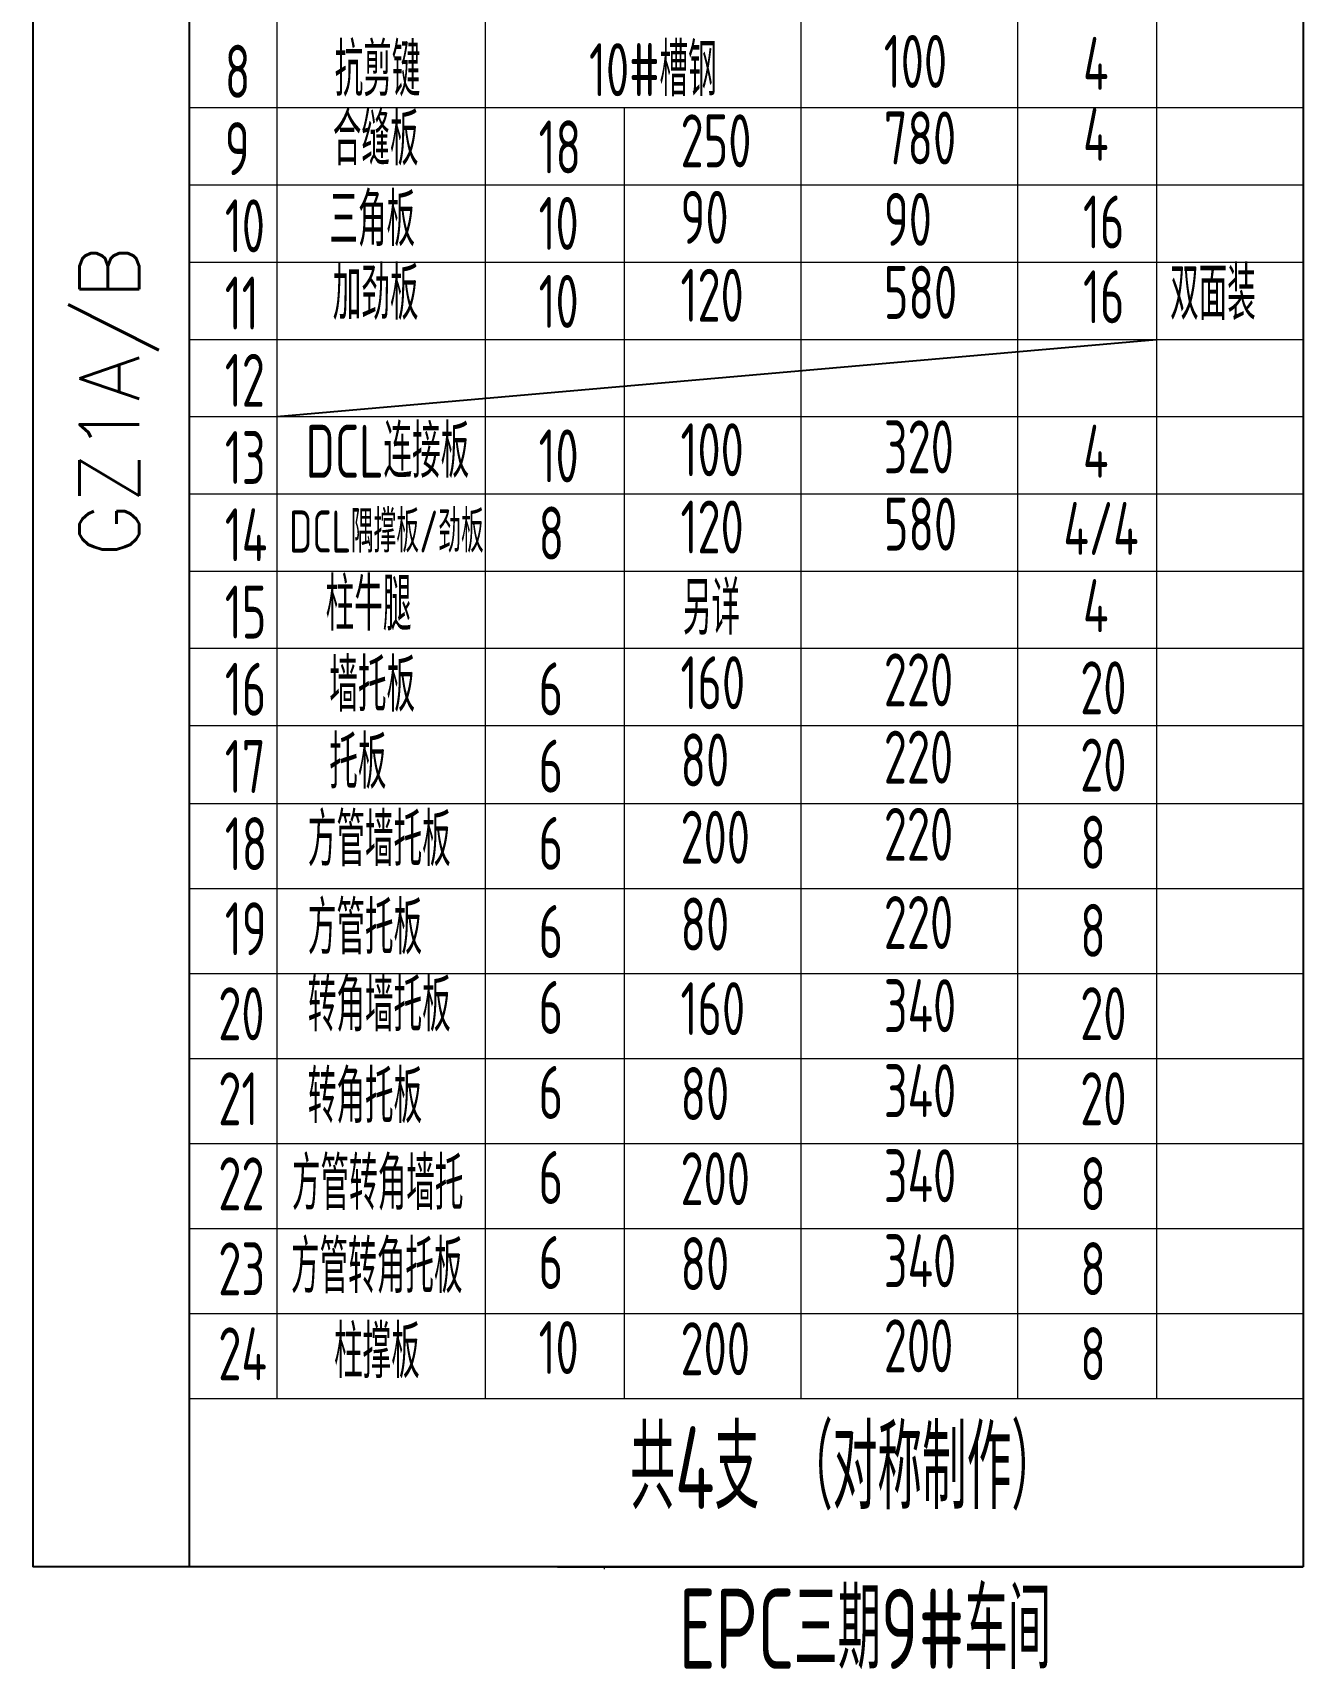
# Model space of a CAD drawing. Header units: millimetres. Extents: x 2451220 to 4527627, y -5186613 to -1639140.
# Drawn here: x 2495059 to 2499592, y -1710703 to -1704867 of the extents above; entities that cross this region are included whole.
import ezdxf

# ---------------------------------------------------------------- set-up
doc = ezdxf.new("R2010")
doc.units = ezdxf.units.MM
doc.header["$LTSCALE"] = 1000
doc.linetypes.add('CENTER', pattern=[50.8, 31.75, -6.35, 6.35, -6.35])
doc.layers.add('轴线层', color=1, linetype='CENTER', lineweight=15)
doc.layers.add('钢架', color=7, linetype='Continuous', lineweight=25)
doc.styles.add('hz', font='gbenor.shx', dxfattribs={"width": 0.75, "height": 100, "bigfont": 'gbcbig.shx'})
doc.styles.get("Standard").update_dxf_attribs({"font": 'txt', "bigfont": 'gbcbig.shx'})

msp = doc.modelspace()

# ---------------------------------------------------------------- linework, layer by layer
at = {"color": 1}
for p, q in [((2495058.8, -1702289.8), (2495058.8, -1710337.6)), ((2495617.8, -1710337.6), (2495617.8, -1702930.5))]:
    msp.add_line(p, q, dxfattribs=at)
for p, q in [((2499592, -1702289.8), (2499592, -1710337.6)), ((2495929.8, -1706235.7), (2499068, -1705960.2)), ((2496930.8, -1710337.6), (2499592, -1710337.6))]:
    msp.add_line(p, q)
at = {"lineweight": -3}
msp.add_line((2499592, -1710337.6), (2495058.8, -1710337.6), dxfattribs=at)
at = {"layer": '钢架', "lineweight": 13}
for p, q in [((2495929.8, -1702289.8), (2495929.8, -1709737.8)), ((2496673.4, -1702289.8), (2496673.4, -1707943.7)), ((2497798.8, -1702289.8), (2497798.8, -1708221.8)), ((2498572.8, -1702289.8), (2498572.8, -1709737.8)), ((2499068, -1702289.8), (2499068, -1709737.8)), ((2495617.8, -1705133.9), (2499592, -1705133.9)), ((2497169.3, -1705133.9), (2497169.3, -1705684.8)), ((2495617.8, -1705409.4), (2499592, -1705409.4)), ((2495617.8, -1705684.8), (2499592, -1705684.8)), ((2495617.8, -1705684.8), (2499592, -1705684.8)), ((2495617.8, -1705684.8), (2499592, -1705684.8)), ((2495617.8, -1705684.8), (2499592, -1705684.8)), ((2497169.3, -1705684.8), (2497169.3, -1707888.5)), ((2497169.3, -1705684.8), (2497169.3, -1709737.8)), ((2495617.8, -1705960.2), (2499592, -1705960.2)), ((2495617.8, -1705960.2), (2499592, -1705960.2)), ((2495617.8, -1706235.7), (2499592, -1706235.7)), ((2495617.8, -1706235.7), (2499592, -1706235.7)), ((2495617.8, -1706235.7), (2499592, -1706235.7)), ((2495617.8, -1706235.7), (2499592, -1706235.7)), ((2497169.3, -1706463.5), (2497169.3, -1706485.6)), ((2495617.8, -1706511.1), (2499592, -1706511.1)), ((2495617.8, -1706511.1), (2499592, -1706511.1)), ((2495617.8, -1706786.5), (2499592, -1706786.5)), ((2495617.8, -1706786.5), (2499592, -1706786.5)), ((2495617.8, -1706786.5), (2499592, -1706786.5)), ((2495617.8, -1706786.5), (2499592, -1706786.5)), ((2495617.8, -1707061.9), (2499592, -1707061.9)), ((2495617.8, -1707061.9), (2499592, -1707061.9)), ((2495617.8, -1707061.9), (2499592, -1707061.9)), ((2495617.8, -1707061.9), (2499592, -1707061.9)), ((2495617.8, -1707337.4), (2499592, -1707337.4)), ((2495617.8, -1707337.4), (2499592, -1707337.4)), ((2495617.8, -1707337.4), (2499592, -1707337.4)), ((2495617.8, -1707337.4), (2499592, -1707337.4)), ((2495617.8, -1707615.4), (2499592, -1707615.4)), ((2495617.8, -1707918.6), (2499592, -1707918.6)), ((2495617.8, -1707918.6), (2499592, -1707918.6)), ((2495617.8, -1707918.6), (2499592, -1707918.6)), ((2495617.8, -1707918.6), (2499592, -1707918.6)), ((2495617.8, -1707918.6), (2499592, -1707918.6)), ((2496673.4, -1707943.7), (2496673.4, -1709737.8)), ((2495617.8, -1708221.8), (2499592, -1708221.8)), ((2497798.8, -1708214.5), (2497798.8, -1709737.8)), ((2497798.8, -1708221.8), (2497798.8, -1709737.8)), ((2495617.8, -1708525), (2499592, -1708525)), ((2497798.8, -1708517.7), (2497798.8, -1709737.8)), ((2495617.8, -1708828.2), (2499592, -1708828.2)), ((2495617.8, -1708828.2), (2499592, -1708828.2)), ((2497798.8, -1708820.8), (2497798.8, -1709129.5)), ((2497798.8, -1708828.2), (2497798.8, -1709455.7)), ((2495617.8, -1709131.4), (2499592, -1709131.4)), ((2497798.8, -1709124), (2497798.8, -1709432.7)), ((2497798.8, -1709348.7), (2497798.8, -1709357.4)), ((2495617.8, -1709434.6), (2499592, -1709434.6)), ((2497798.8, -1709427.2), (2497798.8, -1709735.9)), ((2497798.8, -1709651.9), (2497798.8, -1709660.6)), ((2495617.8, -1709737.8), (2499592, -1709737.8)), ((2497098, -1710337.6), (2497098, -1710346.3))]:
    msp.add_line(p, q, dxfattribs=at)

# ---------------------------------------------------------------- texts
at = {"layer": '轴线层', "color": 4, "linetype": 'ByBlock', "insert": (2495225.8, -1706736.9), "char_height": 212.47, "attachment_point": 1, "rotation": 90}
msp.add_mtext_dynamic_manual_height_columns('GZ1A/B', width=1139.904, gutter_width=12.5, heights=[0], dxfattribs=at).dxf.set("width", 1245.869)
at = {"layer": '钢架', "lineweight": 13, "attachment_point": 1, "style": 'hz'}
for s, insert, char_height, width in [('抗剪键', (2496136.3, -1704904), 188.86, 774.007), ('\\pi400,t600;    10#槽钢', (2496336.5, -1704904.3), 188.863, 1172.138), ('\\pi400,t600;    100', (2497388.2, -1704874.8), 188.863, 1172.138), ('\\pi400,t600;    4', (2498099.1, -1704882), 188.863, 1172.138), ('8', (2495744.3, -1704910.2), 188.9, 774.007), ('9', (2495744.3, -1705185.6), 188.9, 774.007), ('合缝板', (2496129.4, -1705151), 188.86, 774.007), ('\\pi400,t600;    18', (2496156.5, -1705179.7), 188.863, 1172.138), ('\\pi400,t600;    250', (2496662.9, -1705157.9), 188.863, 1172.138), ('\\pi400,t600;    780', (2497388.2, -1705147.6), 188.863, 1172.138), ('\\pi400,t600;    4', (2498099.1, -1705134.8), 188.863, 1172.138), (' 三角板', (2496040.3, -1705439.3), 188.86, 774.007), ('10', (2495744.3, -1705461.1), 188.86, 774.007), ('\\pi400,t600;    10', (2496156.5, -1705452.5), 188.863, 1172.138), ('\\pi400,t600;    90', (2496662.9, -1705430.7), 188.863, 1172.138), ('\\pi400,t600;    90', (2497388.2, -1705437.9), 188.863, 1172.138), ('\\pi400,t600;   16', (2498175.5, -1705447.2), 188.863, 1172.138), ('加劲板', (2496129.4, -1705701.9), 188.86, 774.007), ('\\pi400,t600;    120', (2496662.9, -1705708.7), 188.863, 1172.138), ('\\pi400,t600;    580', (2497388.2, -1705698.4), 188.863, 1172.138), ('双面装', (2499117, -1705701.9), 188.86, 774.007), ('11', (2495744.3, -1705736.5), 188.86, 774.007), ('\\pi400,t600;    10', (2496156.5, -1705730.6), 188.863, 1172.138), ('\\pi400,t600;    16', (2498098.9, -1705714.1), 188.863, 1172.138), ('12', (2495744.3, -1706011.9), 188.86, 774.007), ('13', (2495744.3, -1706287.4), 188.86, 774.007), ('DCL连接板', (2496032.7, -1706265), 188.86, 774.007), ('\\pi400,t600;    10', (2496156.5, -1706281.4), 188.863, 1172.138), ('\\pi400,t600;    100', (2496662.9, -1706259.6), 188.863, 1172.138), ('\\pi400,t600;    320', (2497388.2, -1706249.3), 188.863, 1172.138), ('\\pi400,t600;    4', (2498098.9, -1706264.9), 188.863, 1172.138), ('\\pi400,t600;    580', (2497388.2, -1706524.7), 188.863, 1172.138), ('14', (2495744.3, -1706562.8), 188.86, 774.007), ('DCL隅撑板/劲板', (2495973.7, -1706570.5), 150, 774.007), ('\\pi400,t600;    8', (2496156.5, -1706556.8), 188.863, 1172.138), ('\\pi400,t600;    120', (2496662.9, -1706535), 188.863, 1172.138), ('\\pi400,t600;    4/4', (2498028.9, -1706540.3), 188.863, 1172.138), (' 柱牛腿', (2496027.2, -1706810.2), 188.86, 774.007), (' 另详', (2497301.6, -1706824.3), 188.86, 774.007), ('\\pi400,t600;    4', (2498098.9, -1706815.8), 188.863, 1172.138), ('15', (2495744.3, -1706838.2), 188.86, 774.007), ('16', (2495744.3, -1707113.6), 188.86, 774.007), (' 墙托板', (2496040.3, -1707099), 188.86, 774.007), ('\\pi400,t600;    6', (2496156.5, -1707112.3), 188.863, 1172.138), ('\\pi400,t600;    160', (2496662.9, -1707090.4), 188.863, 1172.138), ('\\pi400,t600;    220', (2497388.2, -1707080.1), 188.863, 1172.138), ('\\pi400,t600;  20', (2498242.6, -1707108.5), 188.863, 1172.138), ('17', (2495744.3, -1707389.1), 188.86, 774.007), (' 托板', (2496040.3, -1707374.4), 188.86, 774.007), ('\\pi400,t600;    6', (2496156.5, -1707387.7), 188.863, 1172.138), ('\\pi400,t600;    80', (2496662.9, -1707365.9), 188.863, 1172.138), ('\\pi400,t600;    220', (2497388.2, -1707355.6), 188.863, 1172.138), ('\\pi400,t600;  20', (2498242.6, -1707383.9), 188.863, 1172.138), ('方管墙托板', (2496040.3, -1707649.9), 188.86, 774.007), ('\\pi400,t600;    220', (2497388.2, -1707631), 188.863, 1172.138), ('18', (2495744.3, -1707664.5), 188.86, 774.007), ('\\pi400,t600;    6', (2496156.5, -1707663.1), 188.863, 1172.138), ('\\pi400,t600;    200', (2496662.9, -1707641.3), 188.863, 1172.138), ('\\pi400,t600;  8', (2498242.6, -1707659.4), 188.863, 1172.138), ('19', (2495744.3, -1707967.7), 188.86, 774.007), ('方管托板', (2496040.3, -1707964.4), 188.86, 774.007), ('\\pi400,t600;    6', (2496156.5, -1707977.6), 188.863, 1172.138), ('\\pi400,t600;    80', (2496662.9, -1707951.2), 188.863, 1172.138), ('\\pi400,t600;    220', (2497388.2, -1707945.5), 188.863, 1172.138), ('\\pi400,t600;  8', (2498242.6, -1707973.8), 188.863, 1172.138), ('转角墙托板', (2496040.3, -1708239.8), 188.86, 774.007), ('20', (2495720.9, -1708270.9), 188.86, 774.007), ('\\pi400,t600;    6', (2496156.5, -1708248.5), 188.863, 1172.138), ('\\pi400,t600;    160', (2496662.9, -1708252.5), 188.863, 1172.138), ('\\pi400,t600;    340', (2497388.2, -1708242.2), 188.863, 1172.138), ('\\pi400,t600;  20', (2498242.6, -1708270.5), 188.863, 1172.138), ('转角托板', (2496040.3, -1708566.3), 188.86, 774.007), ('\\pi400,t600;    6', (2496156.5, -1708551.6), 188.863, 1172.138), ('\\pi400,t600;    80', (2496662.9, -1708555.7), 188.863, 1172.138), ('\\pi400,t600;    340', (2497388.2, -1708545.4), 188.863, 1172.138), ('21', (2495720.9, -1708574.1), 188.86, 774.007), ('\\pi400,t600;  20', (2498242.6, -1708573.7), 188.863, 1172.138), ('方管转角墙托', (2495983.7, -1708876.3), 188.86, 774.007), ('\\pi400,t600;    6', (2496156.5, -1708854.8), 188.863, 1172.138), ('\\pi400,t600;    200', (2496662.9, -1708858.9), 188.863, 1172.138), ('\\pi400,t600;    340', (2497388.2, -1708848.6), 188.863, 1172.138), ('22', (2495720.9, -1708877.3), 188.86, 774.007), ('\\pi400,t600;  8', (2498242.6, -1708876.9), 188.863, 1172.138), ('方管转角托板', (2495980.3, -1709172.7), 188.86, 774.007), ('\\pi400,t600;    340', (2497388.2, -1709151.8), 188.863, 1172.138), ('23', (2495720.9, -1709180.5), 188.86, 774.007), ('\\pi400,t600;    6', (2496156.5, -1709158), 188.863, 1172.138), ('\\pi400,t600;    80', (2496662.9, -1709162.1), 188.863, 1172.138), ('\\pi400,t600;  8', (2498242.6, -1709180.1), 188.863, 1172.138), ('24', (2495720.9, -1709483.7), 188.86, 774.007), ('  柱撑板', (2495980.3, -1709475.9), 188.86, 774.007), ('\\pi400,t600;    10', (2496156.5, -1709461.2), 188.863, 1172.138), ('\\pi400,t600;    200', (2496662.9, -1709465.3), 188.863, 1172.138), ('\\pi400,t600;    200', (2497388.2, -1709455), 188.863, 1172.138), ('\\pi400,t600;  8', (2498242.6, -1709483.3), 188.863, 1172.138), ('共4支', (2497190.5, -1709836.6), 295.1, 946.647), ('（对称制作）', (2497753.7, -1709836.6), 295.1, 946.647), ('EPC三期9#车间', (2497363.7, -1710415.8), 285.77, 2074.392)]:
    msp.add_mtext(s, dxfattribs=dict(at, insert=insert, char_height=char_height, width=width))

doc.saveas('drawing.dxf')
